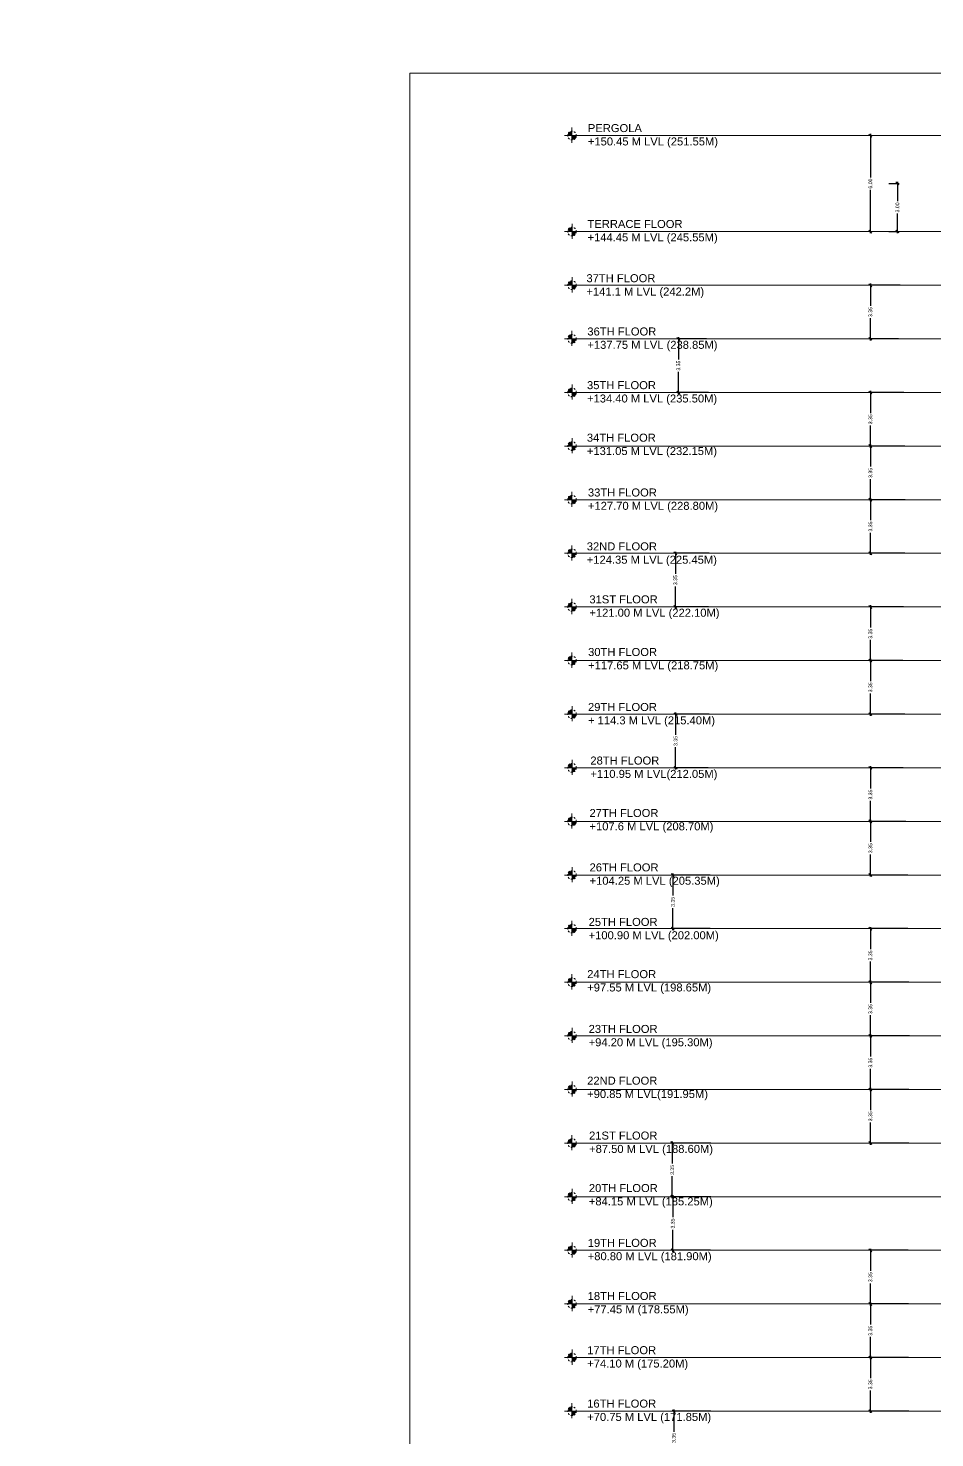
# Model space of a CAD drawing. Header units: metres. Extents: x 256329 to 886268, y -249371 to 355.
# Drawn here: x 284188.7 to 284245.3, y -1066.6 to -978.6 of the extents above; entities that cross this region are included whole.
import ezdxf

# ---------------------------------------------------------------- set-up
doc = ezdxf.new("R2010")
doc.units = ezdxf.units.M
doc.header["$MEASUREMENT"] = 0
doc.header["$PDMODE"] = 35
doc.linetypes.add('ACAD_ISO10W100', pattern=[18, 12, -3, 0, -3])
doc.linetypes.add('HIDDEN', pattern=[0.375, 0.25, -0.125])
doc.layers.get('0').update_dxf_attribs({"lineweight": 18})
doc.layers.get('Defpoints').update_dxf_attribs({"lineweight": 20})
for name, color, linetype, lineweight in [('A-ANNO-DIM', 111, 'Continuous', 0), ('A-ANNO-LEVELS', 111, 'ACAD_ISO10W100', 0), ('A-CUTOUT', 144, 'HIDDEN', 0), ('BOXING DECK LINE', 6, 'Continuous', 0)]:
    doc.layers.add(name, color=color, linetype=linetype, lineweight=lineweight)
doc.layers.add('A_TEXT', color=4, linetype='Continuous', lineweight=0, transparency=0.3)
doc.layers.add('BLK_1_MUMTY_HT', color=7, linetype='Continuous')
doc.styles.get("Standard").update_dxf_attribs({"font": 'arial.ttf'})
doc.dimstyles.new('METRIC DIM', dxfattribs={"dimtxt": 0.23, "dimasz": 0.18, "dimexe": 0.1, "dimexo": 0.1, "dimgap": 0.09, "dimtad": 0, "dimzin": 0, "dimdsep": 46, "dimtxsty": 'Standard', "dimblk": 'OBLIQUE', "dimcen": 0, "dimdle": 0.1, "dimclrd": 147, "dimclre": 147, "dimclrt": 7, "dimadec": 0, "dimazin": 0, "dimtfac": 1, "dimtofl": 0, "dimtmove": 0, "dimatfit": 2, "dimfxl": 0.125, "dimtolj": 1, "dimtzin": 0, "dimarcsym": 0})

# ---------------------------------------------------------------- blocks, each defined once
blk = doc.blocks.new('_Oblique')
at = {"color": 0, "linetype": 'ByBlock', "lineweight": -2}
blk.add_line((-0.5, -0.5), (0.5, 0.5), dxfattribs=at)
blk = doc.blocks.new('*D23')
at = {"layer": 'BLK_1_MUMTY_HT', "color": 147, "lineweight": -2, "transparency": 16777216}
for p, q in [((284242.978905, -988.150825), (284242.978905, -989.364518)), ((284242.451501, -988.250825), (284243.078905, -988.250825)), ((284242.978905, -991.354705), (284242.978905, -990.141012)), ((284242.451501, -991.254705), (284243.078905, -991.254705))]:
    blk.add_line(p, q, dxfattribs=at)
at = {"layer": 'Defpoints', "color": 0, "transparency": 16777216}
for p in [(284242.351501, -988.250825), (284242.978905, -988.250825), (284242.351501, -991.254705)]:
    blk.add_point(p, dxfattribs=at)
at = {"layer": 'BLK_1_MUMTY_HT', "color": 147, "lineweight": -2, "transparency": 16777216, "xscale": 0.18, "yscale": 0.18, "zscale": 0.18}
for p, rotation in [((284242.978905, -988.250825), 90), ((284242.978905, -991.254705), 270)]:
    blk.add_blockref('_Oblique', p, dxfattribs=dict(at, rotation=rotation))
at = {"layer": 'BLK_1_MUMTY_HT', "color": 7, "transparency": 16777216, "insert": (284242.978905, -989.752765), "char_height": 0.23, "attachment_point": 5, "rotation": 90}
blk.add_mtext('\\A1;3.00', dxfattribs=at)
blk = doc.blocks.new('*D186')
at = {"layer": 'A-ANNO-DIM', "color": 147, "lineweight": -2, "transparency": 16777216}
for p, q in [((284243.149291, -994.61383), (284241.190739, -994.61383)), ((284241.290739, -994.51383), (284241.290739, -995.899328)), ((284241.290739, -998.06383), (284241.290739, -996.678332)), ((284243.040941, -997.96383), (284241.190739, -997.96383))]:
    blk.add_line(p, q, dxfattribs=at)
at = {"layer": 'Defpoints', "color": 0, "transparency": 16777216}
for p in [(284243.249291, -994.61383, -0.164563), (284241.290739, -997.96383), (284243.140941, -997.96383, -0.15233)]:
    blk.add_point(p, dxfattribs=at)
at = {"layer": 'A-ANNO-DIM', "color": 147, "lineweight": -2, "transparency": 16777216, "xscale": 0.18, "yscale": 0.18, "zscale": 0.18}
for p, rotation in [((284241.290739, -994.61383), 90), ((284241.290739, -997.96383), 270)]:
    blk.add_blockref('_Oblique', p, dxfattribs=dict(at, rotation=rotation))
at = {"layer": 'A-ANNO-DIM', "color": 7, "transparency": 16777216, "insert": (284241.290739, -996.28883), "char_height": 0.23, "attachment_point": 5, "rotation": 90}
blk.add_mtext('\\A1;3.35', dxfattribs=at)
blk = doc.blocks.new('*D187')
at = {"layer": 'A-ANNO-DIM', "color": 147, "lineweight": -2, "transparency": 16777216}
for p, q in [((284229.289428, -997.86383), (284229.289428, -999.249328)), ((284231.03963, -997.96383), (284229.189428, -997.96383)), ((284229.289428, -1001.41383), (284229.289428, -1000.028332)), ((284231.180771, -1001.31383), (284229.189428, -1001.31383))]:
    blk.add_line(p, q, dxfattribs=at)
at = {"layer": 'Defpoints', "color": 0, "transparency": 16777216}
for p in [(284231.13963, -997.96383, -0.159492), (284229.289428, -1001.31383), (284231.280771, -1001.31383, -0.159408)]:
    blk.add_point(p, dxfattribs=at)
at = {"layer": 'A-ANNO-DIM', "color": 147, "lineweight": -2, "transparency": 16777216, "xscale": 0.18, "yscale": 0.18, "zscale": 0.18}
for p, rotation in [((284229.289428, -997.96383), 90), ((284229.289428, -1001.31383), 270)]:
    blk.add_blockref('_Oblique', p, dxfattribs=dict(at, rotation=rotation))
at = {"layer": 'A-ANNO-DIM', "color": 7, "transparency": 16777216, "insert": (284229.289428, -999.63883), "char_height": 0.23, "attachment_point": 5, "rotation": 90}
blk.add_mtext('\\A1;3.35', dxfattribs=at)
blk = doc.blocks.new('*D188')
at = {"layer": 'A-ANNO-DIM', "color": 147, "lineweight": -2, "transparency": 16777216}
for p, q in [((284243.381437, -1001.31383), (284241.190739, -1001.31383)), ((284241.290739, -1001.21383), (284241.290739, -1002.599328)), ((284241.290739, -1004.76383), (284241.290739, -1003.378332)), ((284243.449317, -1004.66383), (284241.190739, -1004.66383))]:
    blk.add_line(p, q, dxfattribs=at)
at = {"layer": 'Defpoints', "color": 0, "transparency": 16777216}
for p in [(284243.481437, -1001.31383, -0.152127), (284241.290739, -1004.66383), (284243.549317, -1004.66383, -0.164563)]:
    blk.add_point(p, dxfattribs=at)
at = {"layer": 'A-ANNO-DIM', "color": 147, "lineweight": -2, "transparency": 16777216, "xscale": 0.18, "yscale": 0.18, "zscale": 0.18}
for p, rotation in [((284241.290739, -1001.31383), 90), ((284241.290739, -1004.66383), 270)]:
    blk.add_blockref('_Oblique', p, dxfattribs=dict(at, rotation=rotation))
at = {"layer": 'A-ANNO-DIM', "color": 7, "transparency": 16777216, "insert": (284241.290739, -1002.98883), "char_height": 0.23, "attachment_point": 5, "rotation": 90}
blk.add_mtext('\\A1;3.35', dxfattribs=at)
blk = doc.blocks.new('*D189')
at = {"layer": 'A-ANNO-DIM', "color": 147, "lineweight": -2, "transparency": 16777216}
for p, q in [((284243.449317, -1004.66383), (284241.190739, -1004.66383)), ((284241.290739, -1004.56383), (284241.290739, -1005.949328)), ((284241.290739, -1008.11383), (284241.290739, -1006.728332)), ((284243.473357, -1008.01383), (284241.190739, -1008.01383))]:
    blk.add_line(p, q, dxfattribs=at)
at = {"layer": 'Defpoints', "color": 0, "transparency": 16777216}
for p in [(284243.549317, -1004.66383, -0.164563), (284241.290739, -1008.01383), (284243.573357, -1008.01383, -0.164563)]:
    blk.add_point(p, dxfattribs=at)
at = {"layer": 'A-ANNO-DIM', "color": 147, "lineweight": -2, "transparency": 16777216, "xscale": 0.18, "yscale": 0.18, "zscale": 0.18}
for p, rotation in [((284241.290739, -1004.66383), 90), ((284241.290739, -1008.01383), 270)]:
    blk.add_blockref('_Oblique', p, dxfattribs=dict(at, rotation=rotation))
at = {"layer": 'A-ANNO-DIM', "color": 7, "transparency": 16777216, "insert": (284241.290739, -1006.33883), "char_height": 0.23, "attachment_point": 5, "rotation": 90}
blk.add_mtext('\\A1;3.35', dxfattribs=at)
blk = doc.blocks.new('*D190')
at = {"layer": 'A-ANNO-DIM', "color": 147, "lineweight": -2, "transparency": 16777216}
for p, q in [((284243.473357, -1008.01383), (284241.190739, -1008.01383)), ((284241.290739, -1007.91383), (284241.290739, -1009.299328)), ((284241.290739, -1011.46383), (284241.290739, -1010.078332)), ((284243.450728, -1011.36383), (284241.190739, -1011.36383))]:
    blk.add_line(p, q, dxfattribs=at)
at = {"layer": 'Defpoints', "color": 0, "transparency": 16777216}
for p in [(284243.573357, -1008.01383, -0.164563), (284241.290739, -1011.36383), (284243.550728, -1011.36383, -0.152085)]:
    blk.add_point(p, dxfattribs=at)
at = {"layer": 'A-ANNO-DIM', "color": 147, "lineweight": -2, "transparency": 16777216, "xscale": 0.18, "yscale": 0.18, "zscale": 0.18}
for p, rotation in [((284241.290739, -1008.01383), 90), ((284241.290739, -1011.36383), 270)]:
    blk.add_blockref('_Oblique', p, dxfattribs=dict(at, rotation=rotation))
at = {"layer": 'A-ANNO-DIM', "color": 7, "transparency": 16777216, "insert": (284241.290739, -1009.68883), "char_height": 0.23, "attachment_point": 5, "rotation": 90}
blk.add_mtext('\\A1;3.35', dxfattribs=at)
blk = doc.blocks.new('*D191')
at = {"layer": 'A-ANNO-DIM', "color": 147, "lineweight": -2, "transparency": 16777216}
for p, q in [((284231.209492, -1011.36383), (284229.002492, -1011.36383)), ((284229.102492, -1011.26383), (284229.102492, -1012.649328)), ((284229.102492, -1014.81383), (284229.102492, -1013.428332)), ((284231.171978, -1014.71383), (284229.002492, -1014.71383))]:
    blk.add_line(p, q, dxfattribs=at)
at = {"layer": 'Defpoints', "color": 0, "transparency": 16777216}
for p in [(284231.309492, -1011.36383, -0.15939), (284229.102492, -1014.71383), (284231.271978, -1014.71383, -0.159413)]:
    blk.add_point(p, dxfattribs=at)
at = {"layer": 'A-ANNO-DIM', "color": 147, "lineweight": -2, "transparency": 16777216, "xscale": 0.18, "yscale": 0.18, "zscale": 0.18}
for p, rotation in [((284229.102492, -1011.36383), 90), ((284229.102492, -1014.71383), 270)]:
    blk.add_blockref('_Oblique', p, dxfattribs=dict(at, rotation=rotation))
at = {"layer": 'A-ANNO-DIM', "color": 7, "transparency": 16777216, "insert": (284229.102492, -1013.03883), "char_height": 0.23, "attachment_point": 5, "rotation": 90}
blk.add_mtext('\\A1;3.35', dxfattribs=at)
blk = doc.blocks.new('*D192')
at = {"layer": 'A-ANNO-DIM', "color": 147, "lineweight": -2, "transparency": 16777216}
for p, q in [((284241.290739, -1014.61383), (284241.290739, -1015.999328)), ((284243.360225, -1014.71383), (284241.190739, -1014.71383)), ((284241.290739, -1018.16383), (284241.290739, -1016.778332)), ((284243.314973, -1018.06383), (284241.190739, -1018.06383))]:
    blk.add_line(p, q, dxfattribs=at)
at = {"layer": 'Defpoints', "color": 0, "transparency": 16777216}
for p in [(284243.460225, -1014.71383, -0.152139), (284241.290739, -1018.06383), (284243.414973, -1018.06383, -0.164563)]:
    blk.add_point(p, dxfattribs=at)
at = {"layer": 'A-ANNO-DIM', "color": 147, "lineweight": -2, "transparency": 16777216, "xscale": 0.18, "yscale": 0.18, "zscale": 0.18}
for p, rotation in [((284241.290739, -1014.71383), 90), ((284241.290739, -1018.06383), 270)]:
    blk.add_blockref('_Oblique', p, dxfattribs=dict(at, rotation=rotation))
at = {"layer": 'A-ANNO-DIM', "color": 7, "transparency": 16777216, "insert": (284241.290739, -1016.38883), "char_height": 0.23, "attachment_point": 5, "rotation": 90}
blk.add_mtext('\\A1;3.35', dxfattribs=at)
blk = doc.blocks.new('*D193')
at = {"layer": 'A-ANNO-DIM', "color": 147, "lineweight": -2, "transparency": 16777216}
for p, q in [((284243.314973, -1018.06383), (284241.190739, -1018.06383)), ((284241.290739, -1017.96383), (284241.290739, -1019.349328)), ((284241.290739, -1021.51383), (284241.290739, -1020.128332)), ((284243.452064, -1021.41383), (284241.190739, -1021.41383))]:
    blk.add_line(p, q, dxfattribs=at)
at = {"layer": 'Defpoints', "color": 0, "transparency": 16777216}
for p in [(284243.414973, -1018.06383, -0.164563), (284241.290739, -1021.41383), (284243.552064, -1021.41383, -0.152085)]:
    blk.add_point(p, dxfattribs=at)
at = {"layer": 'A-ANNO-DIM', "color": 147, "lineweight": -2, "transparency": 16777216, "xscale": 0.18, "yscale": 0.18, "zscale": 0.18}
for p, rotation in [((284241.290739, -1018.06383), 90), ((284241.290739, -1021.41383), 270)]:
    blk.add_blockref('_Oblique', p, dxfattribs=dict(at, rotation=rotation))
at = {"layer": 'A-ANNO-DIM', "color": 7, "transparency": 16777216, "insert": (284241.290739, -1019.73883), "char_height": 0.23, "attachment_point": 5, "rotation": 90}
blk.add_mtext('\\A1;3.35', dxfattribs=at)
blk = doc.blocks.new('*D194')
at = {"layer": 'A-ANNO-DIM', "color": 147, "lineweight": -2, "transparency": 16777216}
for p, q in [((284231.210046, -1021.41383), (284229.016769, -1021.41383)), ((284229.116769, -1021.31383), (284229.116769, -1022.699328)), ((284229.116769, -1024.86383), (284229.116769, -1023.478332)), ((284231.16187, -1024.76383), (284229.016769, -1024.76383))]:
    blk.add_line(p, q, dxfattribs=at)
at = {"layer": 'Defpoints', "color": 0, "transparency": 16777216}
for p in [(284231.310046, -1021.41383, -0.15939), (284229.116769, -1024.76383), (284231.26187, -1024.76383, -0.159419)]:
    blk.add_point(p, dxfattribs=at)
at = {"layer": 'A-ANNO-DIM', "color": 147, "lineweight": -2, "transparency": 16777216, "xscale": 0.18, "yscale": 0.18, "zscale": 0.18}
for p, rotation in [((284229.116769, -1021.41383), 90), ((284229.116769, -1024.76383), 270)]:
    blk.add_blockref('_Oblique', p, dxfattribs=dict(at, rotation=rotation))
at = {"layer": 'A-ANNO-DIM', "color": 7, "transparency": 16777216, "insert": (284229.116769, -1023.08883), "char_height": 0.23, "attachment_point": 5, "rotation": 90}
blk.add_mtext('\\A1;3.35', dxfattribs=at)
blk = doc.blocks.new('*D195')
at = {"layer": 'A-ANNO-DIM', "color": 147, "lineweight": -2, "transparency": 16777216}
for p, q in [((284243.335839, -1024.76383), (284241.190739, -1024.76383)), ((284241.290739, -1024.66383), (284241.290739, -1026.049328)), ((284241.290739, -1028.21383), (284241.290739, -1026.828332)), ((284243.510176, -1028.11383), (284241.190739, -1028.11383))]:
    blk.add_line(p, q, dxfattribs=at)
at = {"layer": 'Defpoints', "color": 0, "transparency": 16777216}
for p in [(284243.435839, -1024.76383, -0.152154), (284241.290739, -1028.11383), (284243.610176, -1028.11383, -0.164563)]:
    blk.add_point(p, dxfattribs=at)
at = {"layer": 'A-ANNO-DIM', "color": 147, "lineweight": -2, "transparency": 16777216, "xscale": 0.18, "yscale": 0.18, "zscale": 0.18}
for p, rotation in [((284241.290739, -1024.76383), 90), ((284241.290739, -1028.11383), 270)]:
    blk.add_blockref('_Oblique', p, dxfattribs=dict(at, rotation=rotation))
at = {"layer": 'A-ANNO-DIM', "color": 7, "transparency": 16777216, "insert": (284241.290739, -1026.43883), "char_height": 0.23, "attachment_point": 5, "rotation": 90}
blk.add_mtext('\\A1;3.35', dxfattribs=at)
blk = doc.blocks.new('*D196')
at = {"layer": 'A-ANNO-DIM', "color": 147, "lineweight": -2, "transparency": 16777216}
for p, q in [((284243.510176, -1028.11383), (284241.190739, -1028.11383)), ((284241.290739, -1028.01383), (284241.290739, -1029.399328)), ((284241.290739, -1031.56383), (284241.290739, -1030.178332)), ((284243.626407, -1031.46383), (284241.190739, -1031.46383))]:
    blk.add_line(p, q, dxfattribs=at)
at = {"layer": 'Defpoints', "color": 0, "transparency": 16777216}
for p in [(284243.610176, -1028.11383, -0.164563), (284241.290739, -1031.46383), (284243.726407, -1031.46383, -0.151981)]:
    blk.add_point(p, dxfattribs=at)
at = {"layer": 'A-ANNO-DIM', "color": 147, "lineweight": -2, "transparency": 16777216, "xscale": 0.18, "yscale": 0.18, "zscale": 0.18}
for p, rotation in [((284241.290739, -1028.11383), 90), ((284241.290739, -1031.46383), 270)]:
    blk.add_blockref('_Oblique', p, dxfattribs=dict(at, rotation=rotation))
at = {"layer": 'A-ANNO-DIM', "color": 7, "transparency": 16777216, "insert": (284241.290739, -1029.78883), "char_height": 0.23, "attachment_point": 5, "rotation": 90}
blk.add_mtext('\\A1;3.35', dxfattribs=at)
blk = doc.blocks.new('*D197')
at = {"layer": 'A-ANNO-DIM', "color": 147, "lineweight": -2, "transparency": 16777216}
for p, q in [((284231.282314, -1031.46383), (284228.846646, -1031.46383)), ((284228.946646, -1031.36383), (284228.946646, -1032.749328)), ((284228.946646, -1034.91383), (284228.946646, -1033.528332)), ((284231.282524, -1034.81383), (284228.846646, -1034.81383))]:
    blk.add_line(p, q, dxfattribs=at)
at = {"layer": 'Defpoints', "color": 0, "transparency": 16777216}
for p in [(284231.382314, -1031.46383, -0.159347), (284228.946646, -1034.81383), (284231.382524, -1034.81383, -0.159347)]:
    blk.add_point(p, dxfattribs=at)
at = {"layer": 'A-ANNO-DIM', "color": 147, "lineweight": -2, "transparency": 16777216, "xscale": 0.18, "yscale": 0.18, "zscale": 0.18}
for p, rotation in [((284228.946646, -1031.46383), 90), ((284228.946646, -1034.81383), 270)]:
    blk.add_blockref('_Oblique', p, dxfattribs=dict(at, rotation=rotation))
at = {"layer": 'A-ANNO-DIM', "color": 7, "transparency": 16777216, "insert": (284228.946646, -1033.13883), "char_height": 0.23, "attachment_point": 5, "rotation": 90}
blk.add_mtext('\\A1;3.35', dxfattribs=at)
blk = doc.blocks.new('*D198')
at = {"layer": 'A-ANNO-DIM', "color": 147, "lineweight": -2, "transparency": 16777216}
for p, q in [((284243.626914, -1034.81383), (284241.190739, -1034.81383)), ((284241.290739, -1034.71383), (284241.290739, -1036.099328)), ((284241.290739, -1038.26383), (284241.290739, -1036.878332)), ((284243.685033, -1038.16383), (284241.190739, -1038.16383))]:
    blk.add_line(p, q, dxfattribs=at)
at = {"layer": 'Defpoints', "color": 0, "transparency": 16777216}
for p in [(284243.726914, -1034.81383, -0.15198), (284241.290739, -1038.16383), (284243.785033, -1038.16383, -0.164563)]:
    blk.add_point(p, dxfattribs=at)
at = {"layer": 'A-ANNO-DIM', "color": 147, "lineweight": -2, "transparency": 16777216, "xscale": 0.18, "yscale": 0.18, "zscale": 0.18}
for p, rotation in [((284241.290739, -1034.81383), 90), ((284241.290739, -1038.16383), 270)]:
    blk.add_blockref('_Oblique', p, dxfattribs=dict(at, rotation=rotation))
at = {"layer": 'A-ANNO-DIM', "color": 7, "transparency": 16777216, "insert": (284241.290739, -1036.48883), "char_height": 0.23, "attachment_point": 5, "rotation": 90}
blk.add_mtext('\\A1;3.35', dxfattribs=at)
blk = doc.blocks.new('*D199')
at = {"layer": 'A-ANNO-DIM', "color": 147, "lineweight": -2, "transparency": 16777216}
for p, q in [((284243.685033, -1038.16383), (284241.190739, -1038.16383)), ((284241.290739, -1038.06383), (284241.290739, -1039.449328)), ((284241.290739, -1041.61383), (284241.290739, -1040.228332)), ((284243.743145, -1041.51383), (284241.190739, -1041.51383))]:
    blk.add_line(p, q, dxfattribs=at)
at = {"layer": 'Defpoints', "color": 0, "transparency": 16777216}
for p in [(284243.785033, -1038.16383, -0.164563), (284241.290739, -1041.51383), (284243.843145, -1041.51383, -0.164563)]:
    blk.add_point(p, dxfattribs=at)
at = {"layer": 'A-ANNO-DIM', "color": 147, "lineweight": -2, "transparency": 16777216, "xscale": 0.18, "yscale": 0.18, "zscale": 0.18}
for p, rotation in [((284241.290739, -1038.16383), 90), ((284241.290739, -1041.51383), 270)]:
    blk.add_blockref('_Oblique', p, dxfattribs=dict(at, rotation=rotation))
at = {"layer": 'A-ANNO-DIM', "color": 7, "transparency": 16777216, "insert": (284241.290739, -1039.83883), "char_height": 0.23, "attachment_point": 5, "rotation": 90}
blk.add_mtext('\\A1;3.35', dxfattribs=at)
blk = doc.blocks.new('*D200')
at = {"layer": 'A-ANNO-DIM', "color": 147, "lineweight": -2, "transparency": 16777216}
for p, q in [((284243.743145, -1041.51383), (284241.190739, -1041.51383)), ((284241.290739, -1041.41383), (284241.290739, -1042.799328)), ((284241.290739, -1044.96383), (284241.290739, -1043.578332)), ((284243.685033, -1044.86383), (284241.190739, -1044.86383))]:
    blk.add_line(p, q, dxfattribs=at)
at = {"layer": 'Defpoints', "color": 0, "transparency": 16777216}
for p in [(284243.843145, -1041.51383, -0.164563), (284241.290739, -1044.86383), (284243.785033, -1044.86383, -0.164563)]:
    blk.add_point(p, dxfattribs=at)
at = {"layer": 'A-ANNO-DIM', "color": 147, "lineweight": -2, "transparency": 16777216, "xscale": 0.18, "yscale": 0.18, "zscale": 0.18}
for p, rotation in [((284241.290739, -1041.51383), 90), ((284241.290739, -1044.86383), 270)]:
    blk.add_blockref('_Oblique', p, dxfattribs=dict(at, rotation=rotation))
at = {"layer": 'A-ANNO-DIM', "color": 7, "transparency": 16777216, "insert": (284241.290739, -1043.18883), "char_height": 0.23, "attachment_point": 5, "rotation": 90}
blk.add_mtext('\\A1;3.35', dxfattribs=at)
blk = doc.blocks.new('*D201')
at = {"layer": 'A-ANNO-DIM', "color": 147, "lineweight": -2, "transparency": 16777216}
for p, q in [((284243.685033, -1044.86383), (284241.190739, -1044.86383)), ((284241.290739, -1044.76383), (284241.290739, -1046.149328)), ((284241.290739, -1048.31383), (284241.290739, -1046.928332)), ((284243.692413, -1048.21383), (284241.190739, -1048.21383))]:
    blk.add_line(p, q, dxfattribs=at)
at = {"layer": 'Defpoints', "color": 0, "transparency": 16777216}
for p in [(284243.785033, -1044.86383, -0.164563), (284241.290739, -1048.21383), (284243.792413, -1048.21383, -0.151941)]:
    blk.add_point(p, dxfattribs=at)
at = {"layer": 'A-ANNO-DIM', "color": 147, "lineweight": -2, "transparency": 16777216, "xscale": 0.18, "yscale": 0.18, "zscale": 0.18}
for p, rotation in [((284241.290739, -1044.86383), 90), ((284241.290739, -1048.21383), 270)]:
    blk.add_blockref('_Oblique', p, dxfattribs=dict(at, rotation=rotation))
at = {"layer": 'A-ANNO-DIM', "color": 7, "transparency": 16777216, "insert": (284241.290739, -1046.53883), "char_height": 0.23, "attachment_point": 5, "rotation": 90}
blk.add_mtext('\\A1;3.35', dxfattribs=at)
blk = doc.blocks.new('*D202')
at = {"layer": 'A-ANNO-DIM', "color": 147, "lineweight": -2, "transparency": 16777216}
for p, q in [((284231.309674, -1048.21383), (284228.808, -1048.21383)), ((284228.908, -1048.11383), (284228.908, -1049.499328)), ((284228.908, -1051.66383), (284228.908, -1050.278332)), ((284231.319526, -1051.56383), (284228.808, -1051.56383))]:
    blk.add_line(p, q, dxfattribs=at)
at = {"layer": 'Defpoints', "color": 0, "transparency": 16777216}
for p in [(284231.409674, -1048.21383, -0.159331), (284228.908, -1051.56383), (284231.419526, -1051.56383, -0.159325)]:
    blk.add_point(p, dxfattribs=at)
at = {"layer": 'A-ANNO-DIM', "color": 147, "lineweight": -2, "transparency": 16777216, "xscale": 0.18, "yscale": 0.18, "zscale": 0.18}
for p, rotation in [((284228.908, -1048.21383), 90), ((284228.908, -1051.56383), 270)]:
    blk.add_blockref('_Oblique', p, dxfattribs=dict(at, rotation=rotation))
at = {"layer": 'A-ANNO-DIM', "color": 7, "transparency": 16777216, "insert": (284228.908, -1049.88883), "char_height": 0.23, "attachment_point": 5, "rotation": 90}
blk.add_mtext('\\A1;3.35', dxfattribs=at)
blk = doc.blocks.new('*D203')
at = {"layer": 'A-ANNO-DIM', "color": 147, "lineweight": -2, "transparency": 16777216}
for p, q in [((284231.319526, -1051.56383), (284228.836783, -1051.56383)), ((284228.936783, -1051.46383), (284228.936783, -1052.849328)), ((284228.936783, -1055.01383), (284228.936783, -1053.628332)), ((284231.289296, -1054.91383), (284228.836783, -1054.91383))]:
    blk.add_line(p, q, dxfattribs=at)
at = {"layer": 'Defpoints', "color": 0, "transparency": 16777216}
for p in [(284231.419526, -1051.56383, -0.159325), (284228.936783, -1054.91383), (284231.389296, -1054.91383, -0.159343)]:
    blk.add_point(p, dxfattribs=at)
at = {"layer": 'A-ANNO-DIM', "color": 147, "lineweight": -2, "transparency": 16777216, "xscale": 0.18, "yscale": 0.18, "zscale": 0.18}
for p, rotation in [((284228.936783, -1051.56383), 90), ((284228.936783, -1054.91383), 270)]:
    blk.add_blockref('_Oblique', p, dxfattribs=dict(at, rotation=rotation))
at = {"layer": 'A-ANNO-DIM', "color": 7, "transparency": 16777216, "insert": (284228.936783, -1053.23883), "char_height": 0.23, "attachment_point": 5, "rotation": 90}
blk.add_mtext('\\A1;3.35', dxfattribs=at)
blk = doc.blocks.new('*D204')
at = {"layer": 'A-ANNO-DIM', "color": 147, "lineweight": -2, "transparency": 16777216}
for p, q in [((284243.643252, -1054.91383), (284241.190739, -1054.91383)), ((284241.290739, -1054.81383), (284241.290739, -1056.199328)), ((284241.290739, -1058.36383), (284241.290739, -1056.978332)), ((284243.679713, -1058.26383), (284241.190739, -1058.26383))]:
    blk.add_line(p, q, dxfattribs=at)
at = {"layer": 'Defpoints', "color": 0, "transparency": 16777216}
for p in [(284243.743252, -1054.91383, -0.151971), (284241.290739, -1058.26383), (284243.779713, -1058.26383, -0.164563)]:
    blk.add_point(p, dxfattribs=at)
at = {"layer": 'A-ANNO-DIM', "color": 147, "lineweight": -2, "transparency": 16777216, "xscale": 0.18, "yscale": 0.18, "zscale": 0.18}
for p, rotation in [((284241.290739, -1054.91383), 90), ((284241.290739, -1058.26383), 270)]:
    blk.add_blockref('_Oblique', p, dxfattribs=dict(at, rotation=rotation))
at = {"layer": 'A-ANNO-DIM', "color": 7, "transparency": 16777216, "insert": (284241.290739, -1056.58883), "char_height": 0.23, "attachment_point": 5, "rotation": 90}
blk.add_mtext('\\A1;3.35', dxfattribs=at)
blk = doc.blocks.new('*D205')
at = {"layer": 'A-ANNO-DIM', "color": 147, "lineweight": -2, "transparency": 16777216}
for p, q in [((284243.679713, -1058.26383), (284241.190739, -1058.26383)), ((284241.290739, -1058.16383), (284241.290739, -1059.549328)), ((284241.290739, -1061.71383), (284241.290739, -1060.328332)), ((284243.679243, -1061.61383), (284241.190739, -1061.61383))]:
    blk.add_line(p, q, dxfattribs=at)
at = {"layer": 'Defpoints', "color": 0, "transparency": 16777216}
for p in [(284243.779713, -1058.26383, -0.164563), (284241.290739, -1061.61383), (284243.779243, -1061.61383, -0.164563)]:
    blk.add_point(p, dxfattribs=at)
at = {"layer": 'A-ANNO-DIM', "color": 147, "lineweight": -2, "transparency": 16777216, "xscale": 0.18, "yscale": 0.18, "zscale": 0.18}
for p, rotation in [((284241.290739, -1058.26383), 90), ((284241.290739, -1061.61383), 270)]:
    blk.add_blockref('_Oblique', p, dxfattribs=dict(at, rotation=rotation))
at = {"layer": 'A-ANNO-DIM', "color": 7, "transparency": 16777216, "insert": (284241.290739, -1059.93883), "char_height": 0.23, "attachment_point": 5, "rotation": 90}
blk.add_mtext('\\A1;3.35', dxfattribs=at)
blk = doc.blocks.new('*D206')
at = {"layer": 'A-ANNO-DIM', "color": 147, "lineweight": -2, "transparency": 16777216}
for p, q in [((284243.679243, -1061.61383), (284241.190739, -1061.61383)), ((284241.290739, -1061.51383), (284241.290739, -1062.899328)), ((284241.290739, -1065.06383), (284241.290739, -1063.678332)), ((284243.703548, -1064.96383), (284241.190739, -1064.96383))]:
    blk.add_line(p, q, dxfattribs=at)
at = {"layer": 'Defpoints', "color": 0, "transparency": 16777216}
for p in [(284243.779243, -1061.61383, -0.164563), (284241.290739, -1064.96383), (284243.803548, -1064.96383, -0.151935)]:
    blk.add_point(p, dxfattribs=at)
at = {"layer": 'A-ANNO-DIM', "color": 147, "lineweight": -2, "transparency": 16777216, "xscale": 0.18, "yscale": 0.18, "zscale": 0.18}
for p, rotation in [((284241.290739, -1061.61383), 90), ((284241.290739, -1064.96383), 270)]:
    blk.add_blockref('_Oblique', p, dxfattribs=dict(at, rotation=rotation))
at = {"layer": 'A-ANNO-DIM', "color": 7, "transparency": 16777216, "insert": (284241.290739, -1063.28883), "char_height": 0.23, "attachment_point": 5, "rotation": 90}
blk.add_mtext('\\A1;3.35', dxfattribs=at)
blk = doc.blocks.new('*D207')
at = {"layer": 'A-ANNO-DIM', "color": 147, "lineweight": -2, "transparency": 16777216}
for p, q in [((284231.31429, -1064.96383), (284228.904321, -1064.96383)), ((284229.004321, -1064.86383), (284229.004321, -1066.249328)), ((284229.004321, -1068.41383), (284229.004321, -1067.028332)), ((284231.241481, -1068.31383), (284228.904321, -1068.31383))]:
    blk.add_line(p, q, dxfattribs=at)
at = {"layer": 'Defpoints', "color": 0, "transparency": 16777216}
for p in [(284231.41429, -1064.96383, -0.159328), (284229.004321, -1068.31383), (284231.341481, -1068.31383, -0.159371)]:
    blk.add_point(p, dxfattribs=at)
at = {"layer": 'A-ANNO-DIM', "color": 147, "lineweight": -2, "transparency": 16777216, "xscale": 0.18, "yscale": 0.18, "zscale": 0.18}
for p, rotation in [((284229.004321, -1064.96383), 90), ((284229.004321, -1068.31383), 270)]:
    blk.add_blockref('_Oblique', p, dxfattribs=dict(at, rotation=rotation))
at = {"layer": 'A-ANNO-DIM', "color": 7, "transparency": 16777216, "insert": (284229.004321, -1066.63883), "char_height": 0.23, "attachment_point": 5, "rotation": 90}
blk.add_mtext('\\A1;3.35', dxfattribs=at)
blk = doc.blocks.new('*D228')
at = {"layer": 'A-ANNO-DIM', "color": 147, "lineweight": -2, "transparency": 16777216}
for p, q in [((284241.190848, -985.263828), (284241.190617, -985.263828)), ((284241.290619, -985.16383), (284241.29057, -987.874877)), ((284241.290507, -991.36383), (284241.290556, -988.652783)), ((284241.190739, -991.263828), (284241.190509, -991.263828))]:
    blk.add_line(p, q, dxfattribs=at)
at = {"layer": 'Defpoints', "color": 0, "transparency": 16777216}
for p in [(284241.290617, -985.26383), (284241.290848, -985.26383, -0.131884), (284241.290739, -991.26383, 0.050109)]:
    blk.add_point(p, dxfattribs=at)
at = {"layer": 'A-ANNO-DIM', "color": 147, "lineweight": -2, "transparency": 16777216, "xscale": 0.18, "yscale": 0.18, "zscale": 0.18}
for p, rotation in [((284241.290617, -985.26383), 89.998963), ((284241.290509, -991.26383), 269.998963)]:
    blk.add_blockref('_Oblique', p, dxfattribs=dict(at, rotation=rotation))
at = {"layer": 'A-ANNO-DIM', "color": 7, "transparency": 16777216, "insert": (284241.290563, -988.26383), "char_height": 0.23, "attachment_point": 5, "rotation": 89.99896288}
blk.add_mtext('\\A1;6.00', dxfattribs=at)
blk = doc.blocks.new('L')
at = {"layer": 'A-ANNO-LEVELS'}
h = blk.add_hatch(dxfattribs=at)
h.set_pattern_fill('ANSI31,_O', color=256, scale=233.96568)
h.set_pattern_definition([(45, (1951026.354, 527672.355), (-20.67984, 20.67984), [])])
h.paths.add_polyline_path([(1996227, 487702), (1996362, 487702, -0.414722), (1996227, 487567)])
h.paths.add_polyline_path([(1996227, 487837), (1996227, 487702), (1996092, 487702, -0.413705)])
at = {"layer": 'A-ANNO-LEVELS', "ltscale": 100}
blk.add_line((1997041, 487702), (1995992, 487702), dxfattribs=at)
at = {"layer": 'A-ANNO-LEVELS'}
blk.add_circle((1996227, 487702), 135, dxfattribs=at)
blk = doc.blocks.new('WAEQWE')
at = {"layer": 'A-ANNO-LEVELS', "ltscale": 100}
blk.add_line((1996227.194284, 487950.347715), (1996227.194284, 487479.142058), dxfattribs=at)
at = {"layer": 'BOXING DECK LINE'}
blk.add_blockref('L', (0, 0), dxfattribs=at)

msp = doc.modelspace()

# ---------------------------------------------------------------- linework, layer by layer
at = {"color": 6, "ltscale": 0.05}
msp.add_lwpolyline([(284212.513941, -981.370753), (284276.753374, -981.370753), (284276.753374, -1148.365571), (284212.513941, -1148.365571)], close=True, dxfattribs=at)
at = {"layer": 'A-ANNO-LEVELS'}
for points, elevation in [([(284226.41358, -985.26383), (284224.077635, -985.26383)], -0.013517), ([(284226.413432, -1051.56383), (284224.077487, -1051.56383)], -0.012436)]:
    msp.add_lwpolyline(points, close=True, dxfattribs=dict(at, elevation=elevation))
at = {"layer": 'A-CUTOUT', "ltscale": 7000, "extrusion": (0, -1, 0)}
for points, elevation in [([(284270.529767, 0.013892), (284222.642906, -0.014686)], 985.26383), ([(284270.529767, 0.013891), (284222.642906, -0.014686)], 991.26383), ([(284270.529767, 0.013891), (284222.642906, -0.014686)], 994.61383), ([(284270.529767, 0.013891), (284222.642906, -0.014686)], 997.96383), ([(284270.529767, 0.013891), (284222.642906, -0.014686)], 1001.31383), ([(284270.529767, 0.013891), (284222.642906, -0.014686)], 1004.66383), ([(284270.529767, 0.013891), (284222.642906, -0.014686)], 1008.01383), ([(284270.529767, 0.013891), (284222.642906, -0.014686)], 1011.36383), ([(284270.529767, 0.013891), (284222.642906, -0.014686)], 1014.71383), ([(284270.529767, 0.013891), (284222.642906, -0.014686)], 1018.06383), ([(284270.529767, 0.013891), (284222.642906, -0.014686)], 1021.41383), ([(284270.529767, 0.013891), (284222.642906, -0.014686)], 1024.76383), ([(284270.529767, 0.013891), (284222.642906, -0.014686)], 1028.11383), ([(284270.529767, 0.013891), (284222.642906, -0.014686)], 1031.46383), ([(284270.529767, 0.013891), (284222.642906, -0.014686)], 1034.81383), ([(284270.529767, 0.013891), (284222.642906, -0.014686)], 1038.16383), ([(284270.529767, 0.013891), (284222.642906, -0.014686)], 1041.51383), ([(284270.529767, 0.013891), (284222.642906, -0.014686)], 1044.86383), ([(284270.529767, 0.013891), (284222.642906, -0.014686)], 1048.21383), ([(284270.529767, 0.013891), (284222.642906, -0.014686)], 1051.56383), ([(284270.529767, 0.013891), (284222.642906, -0.014686)], 1054.91383), ([(284270.529767, 0.013891), (284222.642906, -0.014686)], 1058.26383), ([(284270.529767, 0.013891), (284222.642906, -0.014686)], 1061.61383), ([(284270.529767, 0.013891), (284222.642906, -0.014686)], 1064.96383)]:
    msp.add_lwpolyline(points, close=True, dxfattribs=dict(at, elevation=elevation))

# ---------------------------------------------------------------- block references
at = {"layer": 'BOXING DECK LINE', "xscale": 0.002, "yscale": 0.002, "zscale": 0.002}
for p in [(280230.18764, -1960.667893, -0.014686), (280230.188517, -1966.667893, -0.014686), (280230.188517, -1970.017893, -0.014686), (280230.188113, -1973.367893, -0.014686), (280230.188517, -1976.717893, -0.014686), (280230.188517, -1980.067893, -0.014686), (280230.188113, -1983.417893, -0.014687), (280230.188113, -1986.767893, -0.014686), (280230.188113, -1990.117893, -0.014687), (280230.188113, -1993.467893, -0.014687), (280230.188517, -1996.817893, -0.014686), (280230.188517, -2000.167893, -0.014686), (280230.188113, -2003.517893, -0.014686), (280230.188517, -2006.867893, -0.014686), (280230.188113, -2010.217893, -0.014686), (280230.188113, -2013.567893, -0.014686), (280230.188517, -2016.917893, -0.014686), (280230.188517, -2020.267893, -0.014686), (280230.188113, -2023.617893, -0.014687), (280230.188517, -2026.967893, -0.014686), (280230.188517, -2030.317893, -0.014686), (280230.188517, -2033.667893, -0.014686), (280230.188517, -2037.017893, -0.014686), (280230.188113, -2040.367893, -0.014687)]:
    msp.add_blockref('WAEQWE', p, dxfattribs=at)

# ---------------------------------------------------------------- texts
at = {"layer": 'A_TEXT', "char_height": 0.5, "attachment_point": 1}
for s, insert, width in [('PERGOLA \\P+150.45 M LVL (251.55M)', (284223.634215, -984.544874, 0.040801), 9.404917), ('TERRACE FLOOR \\P+144.45 M LVL (245.55M)', (284223.613129, -990.536719, 0.050319), 9.404917), ('37TH FLOOR \\P+141.1 M LVL (242.2M)', (284223.545473, -993.924099, 0.050319), 9.404917), ('36TH FLOOR \\P+137.75 M LVL (238.85M)', (284223.602666, -997.253586, 0.049536), 9.404917), ('35TH FLOOR \\P+134.40 M LVL (235.50M)', (284223.581573, -1000.606603, 0.049536), 9.404917), ('34TH FLOOR \\P+131.05 M LVL (232.15M)', (284223.571566, -1003.889501, 0.049536), 9.404917), ('33TH FLOOR \\P+127.70 M LVL (228.80M)', (284223.638494, -1007.313518, 0.049536), 9.404917), ('32ND FLOOR \\P+124.35 M LVL (225.45M)', (284223.566204, -1010.680405, 0.049536), 9.404917), ('31ST FLOOR \\P+121.00 M LVL (222.10M)', (284223.729527, -1013.991352, 0.049536), 9.404917), ('30TH FLOOR \\P+117.65 M LVL (218.75M)', (284223.650337, -1017.279554, 0.048276), 9.404917), ('29TH FLOOR\\P+ 114.3 M LVL (215.40M)', (284223.642398, -1020.71609, 0.048839), 9.404917), ('28TH FLOOR \\P+110.95 M LVL(212.05M)', (284223.790748, -1024.06184, 0.048839), 9.404917), ('27TH FLOOR \\P+107.6 M LVL (208.70M)', (284223.736636, -1027.338158, 0.048839), 9.404917), ('26TH FLOOR \\P+104.25 M LVL (205.35M)', (284223.742151, -1030.737836, 0.048839), 9.404917), ('25TH FLOOR \\P+100.90 M LVL (202.00M)', (284223.68147, -1034.144466, 0.048839), 9.010656), ('24TH FLOOR \\P+97.55 M LVL (198.65M)', (284223.593958, -1037.406986, 0.048839), 8.521746), ('23TH FLOOR \\P+94.20 M LVL (195.30M)', (284223.682915, -1040.831107, 0.048839), 7.956805), ('22ND FLOOR \\P+90.85 M LVL(191.95M)', (284223.590218, -1044.06315, -0.628372), 7.611314), ('21ST FLOOR \\P+87.50 M LVL (188.60M)', (284223.710461, -1047.494047, 0.048839), 9.39333), ('20TH FLOOR \\P+84.15 M LVL (185.25M)', (284223.695687, -1050.772262, 0.048839), 8.12046), ('19TH FLOOR \\P+80.80 M LVL (181.90M)', (284223.626038, -1054.197981, 0.048839), 8.993289), ('18TH FLOOR \\P+77.45 M (178.55M)', (284223.622193, -1057.516413, 0.048839), 7.611314), ('17TH FLOOR \\P+74.10 M (175.20M)', (284223.594174, -1060.902737, 0.048839), 7.611314), ('16TH FLOOR \\P+70.75 M LVL (171.85M)', (284223.593604, -1064.240683, -0.883861), 8.337679)]:
    msp.add_mtext(s, dxfattribs=dict(at, insert=insert, width=width))

# ---------------------------------------------------------------- dimensions: what is measured, and where the dimension line sits
at = {"layer": 'A-ANNO-DIM'}
dim = msp.add_aligned_dim(p1=(284241.290739, -991.26383, 0.046551), p2=(284241.290848, -985.26383, -0.135442), distance=0.000231, dimstyle='METRIC DIM', override={"dimfxl": 0.18}, dxfattribs=at)
dim.commit()
dim.dimension.update_dxf_attribs({"geometry": '*D228', "text_midpoint": (284241.290563, -988.26383, -0.003557)})
for base, p1, p2, picture, middle in [((284241.290739, -997.96383, 0.149876), (284243.249291, -994.61383, -0.014686), (284243.140941, -997.96383, -0.002454), '*D186', (284241.290739, -996.28883, 0.149876)), ((284229.289428, -1001.31383, 0.149876), (284231.13963, -997.96383, -0.009615), (284231.280771, -1001.31383, -0.009532), '*D187', (284229.289428, -999.63883, 0.149876)), ((284241.290739, -1004.66383, 0.149876), (284243.481437, -1001.31383, -0.002251), (284243.549317, -1004.66383, -0.014686), '*D188', (284241.290739, -1002.98883, 0.149876)), ((284241.290739, -1008.01383, 0.149876), (284243.549317, -1004.66383, -0.014686), (284243.573357, -1008.01383, -0.014686), '*D189', (284241.290739, -1006.33883, 0.149876)), ((284241.290739, -1011.36383, 0.149876), (284243.573357, -1008.01383, -0.014686), (284243.550728, -1011.36383, -0.002209), '*D190', (284241.290739, -1009.68883, 0.149876)), ((284229.102492, -1014.71383, 0.149876), (284231.309492, -1011.36383, -0.009514), (284231.271978, -1014.71383, -0.009537), '*D191', (284229.102492, -1013.03883, 0.149876)), ((284241.290739, -1018.06383, 0.149876), (284243.460225, -1014.71383, -0.002263), (284243.414973, -1018.06383, -0.014686), '*D192', (284241.290739, -1016.38883, 0.149876)), ((284241.290739, -1021.41383, 0.149876), (284243.414973, -1018.06383, -0.014686), (284243.552064, -1021.41383, -0.002208), '*D193', (284241.290739, -1019.73883, 0.149876)), ((284229.116769, -1024.76383, 0.149876), (284231.310046, -1021.41383, -0.009514), (284231.26187, -1024.76383, -0.009543), '*D194', (284229.116769, -1023.08883, 0.149876)), ((284241.290739, -1028.11383, 0.149876), (284243.435839, -1024.76383, -0.002278), (284243.610176, -1028.11383, -0.014686), '*D195', (284241.290739, -1026.43883, 0.149876)), ((284241.290739, -1031.46383, 0.149876), (284243.610176, -1028.11383, -0.014686), (284243.726407, -1031.46383, -0.002104), '*D196', (284241.290739, -1029.78883, 0.149876)), ((284228.946646, -1034.81383, 0.149876), (284231.382314, -1031.46383, -0.009471), (284231.382524, -1034.81383, -0.009471), '*D197', (284228.946646, -1033.13883, 0.149876)), ((284241.290739, -1038.16383, 0.149876), (284243.726914, -1034.81383, -0.002104), (284243.785033, -1038.16383, -0.014686), '*D198', (284241.290739, -1036.48883, 0.149876)), ((284241.290739, -1041.51383, 0.149876), (284243.785033, -1038.16383, -0.014686), (284243.843145, -1041.51383, -0.014686), '*D199', (284241.290739, -1039.83883, 0.149876)), ((284241.290739, -1044.86383, 0.149876), (284243.843145, -1041.51383, -0.014686), (284243.785033, -1044.86383, -0.014686), '*D200', (284241.290739, -1043.18883, 0.149876)), ((284241.290739, -1048.21383, 0.149876), (284243.785033, -1044.86383, -0.014686), (284243.792413, -1048.21383, -0.002065), '*D201', (284241.290739, -1046.53883, 0.149876)), ((284228.908, -1051.56383, 0.149876), (284231.409674, -1048.21383, -0.009455), (284231.419526, -1051.56383, -0.009449), '*D202', (284228.908, -1049.88883, 0.149876)), ((284228.936783, -1054.91383, 0.149876), (284231.419526, -1051.56383, -0.009449), (284231.389296, -1054.91383, -0.009467), '*D203', (284228.936783, -1053.23883, 0.149876)), ((284241.290739, -1058.26383, 0.149876), (284243.743252, -1054.91383, -0.002094), (284243.779713, -1058.26383, -0.014686), '*D204', (284241.290739, -1056.58883, 0.149876)), ((284241.290739, -1061.61383, 0.149876), (284243.779713, -1058.26383, -0.014686), (284243.779243, -1061.61383, -0.014686), '*D205', (284241.290739, -1059.93883, 0.149876)), ((284241.290739, -1064.96383, 0.149876), (284243.779243, -1061.61383, -0.014686), (284243.803548, -1064.96383, -0.002058), '*D206', (284241.290739, -1063.28883, 0.149876)), ((284229.004321, -1068.31383, 0.149876), (284231.41429, -1064.96383, -0.009452), (284231.341481, -1068.31383, -0.009495), '*D207', (284229.004321, -1066.63883, 0.149876))]:
    dim = msp.add_linear_dim(base=base, p1=p1, p2=p2, angle=90, dimstyle='METRIC DIM', override={"dimfxl": 0.18}, dxfattribs=at)
    dim.commit()
    dim.dimension.update_dxf_attribs({"geometry": picture, "text_midpoint": middle})
at = {"layer": 'BLK_1_MUMTY_HT', "color": 7}
dim = msp.add_linear_dim(base=(284242.978905, -988.250825, -0.002545), p1=(284242.351501, -991.254705, -0.002545), p2=(284242.351501, -988.250825, -0.002545), angle=90, dimstyle='METRIC DIM', override={"dimfxl": 0.18}, dxfattribs=at)
dim.commit()
dim.dimension.update_dxf_attribs({"geometry": '*D23', "text_midpoint": (284242.978905, -989.752765, -0.002545)})

doc.saveas('drawing.dxf')
